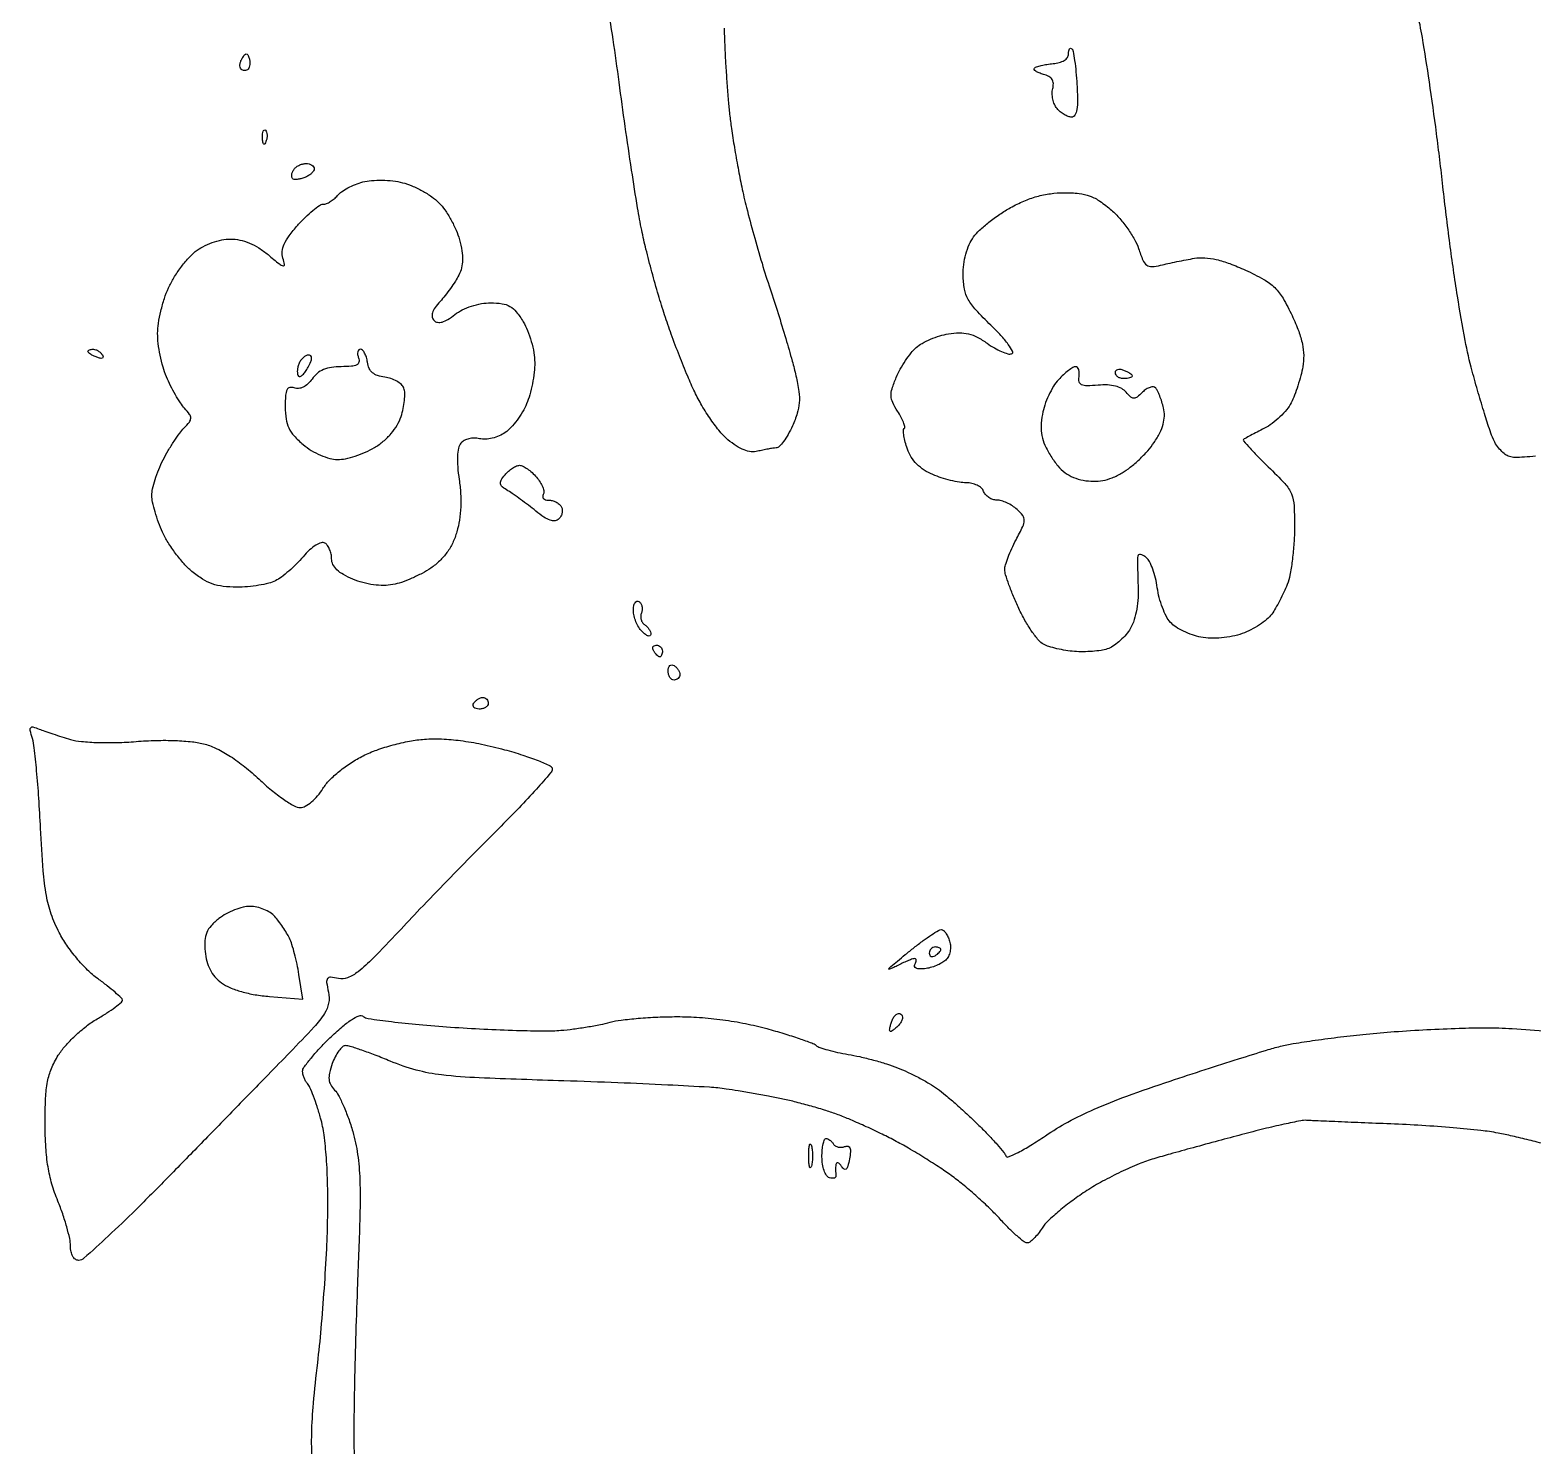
# Model space of a CAD drawing. Extents: x 0 to 102, y 0 to 135.
# Drawn here: x 36.21 to 58.12, y 76.9 to 97.54 of the extents above; entities that cross this region are included whole.
import ezdxf

# ---------------------------------------------------------------- set-up
doc = ezdxf.new("R2010")
doc.units = 0
doc.header["$MEASUREMENT"] = 0

msp = doc.modelspace()

# ---------------------------------------------------------------- linework, layer by layer
for points in [[(46.331017, 97.57356, 0.006405), (46.341782, 97.2477, 0.004132), (46.353975, 97.022535, 0.00276), (46.371487, 96.764951, 0.002778), (46.391233, 96.515394, 0.005454), (46.410212, 96.3171, 0.010355), (46.436572, 96.110716, 0.004254), (46.480485, 95.831972, 0.004207), (46.532696, 95.533498, 0.005383), (46.586041, 95.2596, 0.011849), (46.656048, 94.956262, 0.005303), (46.761766, 94.56064, 0.005246), (46.882428, 94.144499, 0.007096), (47.000742, 93.771162, -0.004152), (47.116256, 93.413979, -0.003884), (47.22848, 93.046921, -0.003869), (47.323048, 92.719543, -0.013253), (47.377186, 92.504809, -0.019334), (47.419566, 92.274267, -0.053499), (47.425535, 92.109623, -0.059567), (47.396377, 91.957722, -0.028755), (47.325356, 91.772497, -0.022392), (47.263326, 91.649899, -0.030767), (47.196188, 91.54623, -0.031403), (47.13286, 91.470893, -0.201819), (47.088201, 91.451445, 0.031405), (47.040688, 91.447864, 0.010064), (46.970757, 91.436712, 0.009997), (46.893218, 91.421134, 0.011015), (46.818848, 91.402912, -0.095597), (46.725992, 91.396243, -0.063267), (46.621974, 91.422282, -0.051463), (46.507994, 91.480824, -0.030556), (46.385242, 91.571915, -0.046804), (46.270655, 91.688269, -0.019103), (46.136881, 91.865705, -0.018703), (46.006717, 92.068597, -0.022704), (45.900866, 92.268197, -0.011765), (45.798746, 92.497687, -0.005687), (45.678357, 92.795832, -0.005636), (45.559886, 93.109506, -0.008063), (45.462467, 93.390499, -0.008197), (45.372683, 93.679508, -0.005235), (45.277374, 94.018153, -0.005259), (45.190899, 94.35214, -0.009763), (45.12891, 94.6251, -0.010666), (45.068733, 94.95125, -0.002464), (44.98183, 95.503089, -0.002543), (44.888091, 96.13977, -0.002484), (44.800067, 96.7824, 0.004402), (44.712145, 97.406466, 0.005414), (44.618675, 97.987157, 0.004528)], [(58.15851, 91.332463, -0.016605), (57.996373, 91.317721, -0.016252), (57.85745, 91.314252, -0.075089), (57.778264, 91.326822, -0.087891), (57.717895, 91.358456, -0.040254), (57.651919, 91.418511, -0.038231), (57.590863, 91.494721, -0.0429), (57.544731, 91.576564, -0.027513), (57.496282, 91.700552, -0.004181), (57.415378, 91.953868, -0.004672), (57.325085, 92.254867, -0.004029), (57.235742, 92.572696, -0.020128), (57.13343, 93.018229, -0.007069), (57.021497, 93.665121, -0.006529), (56.91042, 94.430385, -0.005114), (56.809262, 95.263308, 0.004448), (56.716321, 96.037171, 0.00477), (56.611597, 96.79142, 0.004529), (56.509614, 97.437491, 0.022393), (56.43271, 97.7976, 0.001506)], [(40.324207, 76.697449, -0.019868), (40.318255, 77.082992, -0.016329), (40.343444, 77.524818, -0.006997), (40.404586, 78.112885, 0.007495), (40.45614, 78.613574, 0.004747), (40.501934, 79.198579, 0.004766), (40.535987, 79.774147, 0.008772), (40.551006, 80.2431, 0.008583), (40.549764, 80.704432, 0.013002), (40.531367, 81.105329, 0.014958), (40.497451, 81.437421, 0.035225), (40.447478, 81.6813, 0.00999), (40.396929, 81.849152, 0.012261), (40.342796, 82.003652, 0.010758), (40.291662, 82.130551, 0.081893), (40.257128, 82.18467, -0.052033), (40.229508, 82.222757, -0.035749), (40.206188, 82.270789, -0.03607), (40.190238, 82.320853, -0.059145), (40.185, 82.364981, -0.159509), (40.203873, 82.422636, -0.013162), (40.301893, 82.549186, -0.016567), (40.430507, 82.696276, -0.011994), (40.582933, 82.851718, -0.015589), (40.75508, 83.008914, -0.034061), (40.898219, 83.115657, -0.043565), (41.009171, 83.17421, -0.279247), (41.069383, 83.16535, 0.139098), (41.141799, 83.133505, 0.003982), (41.479816, 83.089343, 0.007785), (41.882032, 83.046393, 0.005245), (42.3423, 83.009344, 0.004941), (42.826768, 82.980266, 0.005216), (43.303039, 82.961379, 0.004997), (43.713772, 82.953488, 0.023467), (43.9497, 82.962388, 0.011051), (44.133309, 82.98206, 0.008174), (44.335423, 83.011612, 0.008269), (44.525506, 83.045821, 0.018336), (44.6688, 83.079565, -0.035928), (44.827052, 83.111005, -0.010148), (45.07723, 83.137116, -0.010172), (45.361917, 83.155176, -0.010579), (45.6434, 83.161328, -0.017688), (45.970092, 83.149995, -0.015585), (46.309347, 83.115539, -0.015695), (46.643001, 83.060403, -0.018796), (46.952826, 82.986962, -0.006184), (47.200786, 82.914935, -0.008268), (47.423818, 82.843097, -0.006062), (47.607981, 82.777898, -0.081149), (47.670225, 82.742727, 0.086543), (47.725709, 82.712156, 0.014196), (47.843129, 82.675503, 0.015253), (47.985306, 82.640157, 0.012933), (48.1374, 82.611331, -0.01586), (48.30774, 82.578013, -0.00981), (48.505674, 82.528632, -0.009837), (48.699464, 82.472112, -0.017416), (48.8565, 82.416865, -0.016671), (49.003877, 82.353431, -0.011359), (49.167189, 82.272007, -0.011457), (49.321315, 82.186172, -0.022519), (49.438963, 82.109749, -0.018387), (49.557489, 82.018163, -0.006812), (49.717686, 81.880949, -0.00674), (49.888575, 81.726354, -0.008075), (50.045078, 81.576107, -0.007313), (50.185817, 81.432413, -0.009752), (50.309115, 81.297619, -0.007332), (50.407807, 81.182032, -0.09264), (50.435514, 81.132183, 0.4363), (50.471646, 81.115811, 0.017619), (50.617095, 81.182975, 0.021179), (50.800862, 81.285811, 0.012144), (51.0138, 81.424357, -0.026791), (51.343201, 81.625203, -0.020136), (51.724774, 81.811272, -0.015912), (52.202023, 82.002789, -0.007385), (52.8327, 82.222362, -0.001679), (53.343368, 82.389838, -0.001974), (53.828336, 82.544972, -0.001732), (54.23901, 82.672993, -0.012257), (54.4401, 82.729559, -0.022049), (54.627561, 82.768655, -0.005068), (54.947108, 82.8174, -0.005228), (55.31676, 82.866023, -0.005081), (55.690883, 82.907406, -0.007198), (56.099963, 82.942513, -0.004587), (56.576692, 82.972127, -0.004608), (57.044857, 82.992574, -0.008542), (57.425183, 82.999173, -0.014768), (57.820567, 82.987598, -0.006552), (58.341154, 82.950101, -0.006479)], [(58.305396, 81.29942, 0.005151), (58.065474, 81.361948, 0.005136), (57.821462, 81.420209, 0.008306), (57.6126, 81.464179, 0.020924), (57.36259, 81.501718, 0.005551), (56.960916, 81.540436, 0.005621), (56.502688, 81.574291, 0.005759), (56.0475, 81.59752, -0.000303), (55.616932, 81.614785, -0.000429), (55.233489, 81.630722, -0.000244), (54.909709, 81.644616, -0.006093), (54.8208, 81.649561, 0.067005), (54.736717, 81.643997, 0.004164), (54.491958, 81.592288, 0.006104), (54.200721, 81.524482, 0.004486), (53.879539, 81.442498, 0.001198), (53.533388, 81.349936, 0.001005), (53.166677, 81.250143, 0.001013), (52.831923, 81.157594, 0.002788), (52.596347, 81.090532, 0.026873), (52.380363, 81.014946, 0.01344), (52.115693, 80.897622, 0.013303), (51.847559, 80.761171, 0.019116), (51.618437, 80.625206, 0.015469), (51.413124, 80.483315, 0.015508), (51.217156, 80.329116, 0.015519), (51.054855, 80.184242, 0.057813), (50.96725, 80.079287, -0.023179), (50.907161, 79.996245, -0.029732), (50.84412, 79.92611, -0.030383), (50.786357, 79.875611, -0.165914), (50.747641, 79.8624, -0.169696), (50.7028, 79.87807, -0.012241), (50.600487, 79.963698, -0.01606), (50.481686, 80.075143, -0.011407), (50.355521, 80.207245, 0.015723), (50.207548, 80.35953, 0.009211), (50.021489, 80.532823, 0.009206), (49.828789, 80.699482, 0.015445), (49.6602, 80.831344, 0.012596), (49.480988, 80.955981, 0.006816), (49.254649, 81.100694, 0.006785), (49.020049, 81.241849, 0.010632), (48.8142, 81.356137, 0.008765), (48.608255, 81.460241, 0.006212), (48.373751, 81.570092, 0.006272), (48.147093, 81.669445, 0.013194), (47.9682, 81.739694, 0.012061), (47.791934, 81.798826, 0.006759), (47.575074, 81.862605, 0.006741), (47.354099, 81.921161, 0.010908), (47.1645, 81.964305, 0.004067), (46.974866, 82.001522, 0.0026), (46.753926, 82.041831, 0.002612), (46.536976, 82.079079, 0.00487), (46.3608, 82.10662, 0.021846), (46.116767, 82.131511, 0.002001), (45.507926, 82.164394, 0.002584), (44.781182, 82.196963, 0.002021), (43.992, 82.22505, -0.002113), (42.759078, 82.269155, -0.018349), (42.211873, 82.311196, -0.038525), (41.841838, 82.382509, -0.031518), (41.460564, 82.51328, 0.006264), (41.244875, 82.599654, 0.00829), (41.046272, 82.672553, 0.006217), (40.878983, 82.728508, 0.077742), (40.81319, 82.7388, 0.184903), (40.766949, 82.721095, 0.049606), (40.712931, 82.661971, 0.043282), (40.66052, 82.577378, 0.033196), (40.617977, 82.477256, 0.025205), (40.577487, 82.339069, 0.080265), (40.570355, 82.243438, 0.107345), (40.59414, 82.166443, 0.068083), (40.651146, 82.091368, -0.077117), (40.707939, 82.013715, -0.016422), (40.78015, 81.86218, -0.016807), (40.852893, 81.679126, -0.015287), (40.9157, 81.485762, -0.035517), (40.987248, 81.154128, -0.027545), (41.019131, 80.786063, -0.015202), (41.019627, 80.251558, -0.002828), (40.985139, 79.2702, 0.00266), (40.9596, 78.550373, 0.002566), (40.941369, 77.821689, 0.002536), (40.931862, 77.179753, 0.009376), (40.935516, 76.7745, 0.011741)]]:
    msp.add_lwpolyline(points, format="xyb")
for points in [[(39.405601, 97.132496, -0.052621), (39.415432, 97.087824, -0.052345), (39.415746, 97.042004, -0.057227), (39.407104, 97.001864, -0.115259), (39.390112, 96.974513, -0.098356), (39.366731, 96.95888, -0.097782), (39.3391, 96.953328, -0.098103), (39.311508, 96.958699, -0.099724), (39.288229, 96.974171, -0.149701), (39.273702, 97.001524, -0.07231), (39.271835, 97.041522, -0.061761), (39.282142, 97.087378, -0.052326), (39.303718, 97.132155, -0.024362), (39.340091, 97.185061, -0.233206), (39.363901, 97.196904, -0.286646), (39.384363, 97.184219, -0.033951)], [(51.398862, 97.271538, -0.153644), (51.418493, 97.233877, -0.008208), (51.440138, 97.09904, -0.012238), (51.459606, 96.935223, -0.008563), (51.47385, 96.749838, -0.012015), (51.48181, 96.525877, -0.043898), (51.470995, 96.384308, -0.085121), (51.442751, 96.302862, -0.273303), (51.395246, 96.2748, -0.092097), (51.34674, 96.283811, -0.042707), (51.288901, 96.311945, -0.040372), (51.231431, 96.352867, -0.044678), (51.183374, 96.401249, -0.071253), (51.146335, 96.4616, -0.048816), (51.121729, 96.538246, -0.048639), (51.112376, 96.618598, -0.068722), (51.120887, 96.690053, 0.071237), (51.129602, 96.766475, 0.136736), (51.111484, 96.824946, 0.12792), (51.064577, 96.868128, 0.058526), (50.986516, 96.898648, -0.028945), (50.921866, 96.919618, -0.059448), (50.874973, 96.944647, -0.10989), (50.852342, 96.96929, -0.339553), (50.855105, 96.990305, -0.119365), (50.885845, 97.009059, -0.01953), (50.953521, 97.027871, -0.020546), (51.036565, 97.043928, -0.016834), (51.126361, 97.054413, 0.046771), (51.216564, 97.070459, 0.072467), (51.288848, 97.102238, 0.09402), (51.335683, 97.145553, 0.160593), (51.3522, 97.195652, -0.036437), (51.355406, 97.239593, -0.101755), (51.365907, 97.268494, -0.238619), (51.381324, 97.277968, -0.220454)], [(39.643912, 96.082687, -0.126455), (39.660261, 96.055029, -0.060344), (39.666958, 96.013972, -0.05415), (39.663792, 95.966803, -0.051402), (39.650591, 95.920537, -0.054073), (39.631848, 95.885287, -0.470617), (39.61643, 95.883828, -0.168741), (39.604474, 95.908511, -0.018894), (39.599479, 95.97165, -0.028489), (39.600409, 96.030547, -0.077125), (39.609776, 96.071154, -0.208169), (39.625397, 96.086597, -0.296942)], [(40.232293, 95.598, -0.060079), (40.278912, 95.592378, -0.078855), (40.31839, 95.575808, -0.097032), (40.344825, 95.551266, -0.15858), (40.3542, 95.522451, -0.14828), (40.344256, 95.489656, -0.058646), (40.313366, 95.453426, -0.051229), (40.268375, 95.419557, -0.044155), (40.215191, 95.39356, -0.031258), (40.159138, 95.37598, -0.039766), (40.105659, 95.367244, -0.044304), (40.061663, 95.367513, -0.17442), (40.03752, 95.37888, -0.16174), (40.026791, 95.400282, -0.069086), (40.026595, 95.43269, -0.058192), (40.036148, 95.47039, -0.047325), (40.054621, 95.507771, -0.083634), (40.084938, 95.542306, -0.053441), (40.129815, 95.571495, -0.052022), (40.181526, 95.591311, -0.065593)], [(41.64268, 95.319266, -0.039085), (41.779062, 95.273371, -0.025633), (41.928116, 95.200634, -0.025791), (42.066842, 95.114271, -0.04428), (42.171219, 95.026908, -0.044297), (42.2592, 94.921786, -0.024918), (42.347464, 94.780532, -0.024698), (42.422957, 94.627886, -0.036733), (42.472154, 94.487228, -0.023915), (42.507825, 94.324047, -0.046887), (42.517606, 94.191552, -0.056514), (42.502304, 94.077112, -0.057629), (42.461794, 93.969803, -0.023796), (42.41169, 93.883036, -0.012155), (42.341105, 93.778875, -0.012049), (42.263, 93.674837, -0.017698), (42.189029, 93.58763, 0.030332), (42.116204, 93.497244, 0.077314), (42.078695, 93.422149, 0.120702), (42.074453, 93.360484, 0.154675), (42.100507, 93.310253, 0.15847), (42.152408, 93.283819, 0.108297), (42.21898, 93.287752, 0.069998), (42.302307, 93.324417, 0.028063), (42.4046, 93.395974, -0.051559), (42.513066, 93.464505, -0.035908), (42.647194, 93.519432, -0.035339), (42.790811, 93.55553, -0.043927), (42.927937, 93.5676, -0.036791), (43.09418, 93.555351, -0.095196), (43.207167, 93.515774, -0.091783), (43.299852, 93.436142, -0.032616), (43.400727, 93.29265, -0.041977), (43.464994, 93.16411, -0.026147), (43.519216, 93.004476, -0.026161), (43.55643, 92.840257, -0.042413), (43.568684, 92.697733, -0.029845), (43.56028, 92.554691, -0.018639), (43.534255, 92.388823, -0.01869), (43.496246, 92.226693, -0.032042), (43.451037, 92.095439, -0.035061), (43.39169, 91.977404, -0.026184), (43.310829, 91.856195, -0.026713), (43.2221, 91.74958, -0.05312), (43.139384, 91.677448, -0.052162), (43.051906, 91.628885, -0.041603), (42.949401, 91.594985, -0.043004), (42.848037, 91.579636, -0.077714), (42.76462, 91.58723, 0.063437), (42.688645, 91.59633, 0.057584), (42.610179, 91.586665, 0.06119), (42.541103, 91.56068, 0.101873), (42.49314, 91.521489, 0.119684), (42.458362, 91.448456, 0.03957), (42.443201, 91.329811, 0.032281), (42.445744, 91.176092, 0.018045), (42.467621, 90.990228, -0.024805), (42.488283, 90.791606, -0.024568), (42.48927, 90.591276, -0.025513), (42.471032, 90.400305, -0.033911), (42.433993, 90.2299, -0.039792), (42.373257, 90.069205, -0.045244), (42.289886, 89.927346, -0.045898), (42.183536, 89.804487, -0.043171), (42.054486, 89.700282, -0.02699), (41.926972, 89.624015, -0.018842), (41.775849, 89.551502, -0.019065), (41.625244, 89.492815, -0.037018), (41.500522, 89.45971, -0.047111), (41.367862, 89.447566, -0.032656), (41.217502, 89.457828, -0.031513), (41.063024, 89.48857, -0.034097), (40.917776, 89.537934, -0.030157), (40.780086, 89.60548, -0.062477), (40.684271, 89.676991, -0.084177), (40.627681, 89.753494, -0.117772), (40.608, 89.83589, 0.052247), (40.600778, 89.904818, 0.048484), (40.579389, 89.972593, 0.051901), (40.547926, 90.029334, 0.102159), (40.510601, 90.06461, 0.220351), (40.457089, 90.071052, 0.06106), (40.378435, 90.034413, 0.047673), (40.287143, 89.964554, 0.029243), (40.193351, 89.866636, -0.020471), (40.095628, 89.760965, -0.017141), (39.9838, 89.656946, -0.017483), (39.874895, 89.56888, -0.044577), (39.788712, 89.515333, -0.056106), (39.691868, 89.479461, -0.019792), (39.546647, 89.449558, -0.019359), (39.383106, 89.429045, -0.02152), (39.224153, 89.4222, -0.030295), (39.026015, 89.434216, -0.054249), (38.867393, 89.471278, -0.055963), (38.723771, 89.540608, -0.034505), (38.572053, 89.65135, -0.03609), (38.456465, 89.763804, -0.02106), (38.334099, 89.91362, -0.020984), (38.223651, 90.074784, -0.03313), (38.14442, 90.2224, -0.018375), (38.084834, 90.367513, -0.016869), (38.034191, 90.520772, -0.01715), (37.998344, 90.660511, -0.051853), (37.987258, 90.75802, -0.058914), (37.99774, 90.854611, -0.020187), (38.034831, 90.990658, -0.019744), (38.088252, 91.138838, -0.021566), (38.151817, 91.277944, -0.014501), (38.22576, 91.413058, -0.012858), (38.310308, 91.549285, -0.013022), (38.392778, 91.667984, -0.038054), (38.45767, 91.743585, 0.027904), (38.53385, 91.828777, 0.164681), (38.553948, 91.884287, 0.163258), (38.53628, 91.940857, 0.027304), (38.46368, 92.030457, -0.038933), (38.403454, 92.108421, -0.014642), (38.331223, 92.226068, -0.014401), (38.259731, 92.359282, -0.016993), (38.200126, 92.489329, -0.029988), (38.150388, 92.63183, -0.018863), (38.10877, 92.803271, -0.018925), (38.080494, 92.975665, -0.032645), (38.071858, 93.120733, -0.037333), (38.083737, 93.268088, -0.019754), (38.119205, 93.448068, -0.019549), (38.170258, 93.630288, -0.028522), (38.23043, 93.785749, -0.030324), (38.307501, 93.931311, -0.022062), (38.40971, 94.083403, -0.022419), (38.519928, 94.219519, -0.04473), (38.620681, 94.314499, -0.04678), (38.731805, 94.386202, -0.033734), (38.867072, 94.44533, -0.034031), (39.007106, 94.485084, -0.052192), (39.132418, 94.4982, -0.054452), (39.268578, 94.483327, -0.04407), (39.408838, 94.439066, -0.041216), (39.54827, 94.367157, -0.035258), (39.681944, 94.269894, 0.00461), (39.846633, 94.133891, 0.110431), (39.899951, 94.107402, 0.53947), (39.919672, 94.125713, 0.035105), (39.897643, 94.216852, -0.104675), (39.887832, 94.315897, -0.078013), (39.916732, 94.422153, -0.054585), (39.98904, 94.545468, -0.021318), (40.113675, 94.698957, -0.017076), (40.225087, 94.816459, -0.022247), (40.335195, 94.915665, -0.020657), (40.431839, 94.988764, -0.152735), (40.486307, 95.0058, 0.096428), (40.532542, 95.0148, 0.041909), (40.58864, 95.043176, 0.039421), (40.645014, 95.084354, 0.042127), (40.692881, 95.133038, -0.06953), (40.7518, 95.186755, -0.028067), (40.845101, 95.243226, -0.027109), (40.953853, 95.293624, -0.030937), (41.062789, 95.329471, -0.044166), (41.187364, 95.350569, -0.024278), (41.342042, 95.355358, -0.023925), (41.50176, 95.344892, -0.033313)], [(51.285806, 95.172942, -0.027501), (51.503846, 95.162068, -0.062357), (51.664357, 95.124592, -0.063064), (51.809574, 95.049012, -0.02868), (51.978591, 94.916971, -0.03442), (52.098369, 94.796243, -0.024799), (52.215223, 94.646623, -0.025197), (52.312539, 94.492458, -0.048518), (52.371468, 94.358974, 0.020367), (52.435252, 94.189261, 0.131665), (52.490979, 94.117763, 0.179923), (52.566035, 94.095293, 0.045596), (52.693883, 94.115438, -0.007391), (52.798735, 94.14028, -0.003789), (52.930877, 94.168484, -0.003764), (53.067423, 94.195477, -0.005659), (53.186935, 94.216771, -0.059174), (53.335959, 94.22375, -0.038938), (53.505914, 94.198194, -0.032151), (53.701579, 94.139514, -0.018424), (53.929372, 94.045214, -0.020639), (54.196607, 93.909264, -0.06533), (54.357019, 93.789243, -0.067559), (54.47815, 93.634149, -0.023153), (54.610573, 93.380929, -0.018675), (54.706627, 93.152595, -0.038652), (54.760734, 92.966944, -0.047205), (54.779339, 92.801494, -0.048477), (54.766279, 92.637, -0.020319), (54.737602, 92.506773, -0.013502), (54.694689, 92.359959, -0.013602), (54.645217, 92.219472, -0.025693), (54.596561, 92.109682, -0.055397), (54.532036, 92.011027, -0.030532), (54.433566, 91.905526, -0.030056), (54.319316, 91.809545, -0.042069), (54.206018, 91.739373, 0.002853), (54.099121, 91.684243, 0.003995), (54.004304, 91.633688, 0.002416), (53.925103, 91.590145, 0.052518), (53.903423, 91.574913, 0.413512), (53.902032, 91.554858, 0.005008), (53.997046, 91.447613, 0.01124), (54.11604, 91.321785, 0.006697), (54.262973, 91.177174, -0.01439), (54.505056, 90.931472, -0.088675), (54.600813, 90.782836, -0.087989), (54.639501, 90.609748, -0.014056), (54.645164, 90.261552, -0.015577), (54.635404, 90.034727, -0.014316), (54.611445, 89.802439, -0.014486), (54.578143, 89.596586, -0.04494), (54.539414, 89.46148, -0.016684), (54.492135, 89.350386, -0.011784), (54.431997, 89.228789, -0.01191), (54.368929, 89.115155, -0.024448), (54.3132, 89.029979, -0.062289), (54.243173, 88.955214, -0.027626), (54.134439, 88.874517, -0.026819), (54.008335, 88.800699, -0.032606), (53.882852, 88.746044, -0.036305), (53.740447, 88.706171, -0.028031), (53.580846, 88.682965, -0.02829), (53.421775, 88.67791, -0.040185), (53.281116, 88.69275, -0.037388), (53.156229, 88.725998, -0.029905), (53.027656, 88.779559, -0.030798), (52.914202, 88.84393, -0.064482), (52.837145, 88.909688, -0.065826), (52.77794, 88.995471, -0.027378), (52.720713, 89.124345, -0.026507), (52.673718, 89.270979, -0.030964), (52.645359, 89.41438, 0.026667), (52.619178, 89.553015, 0.028238), (52.578746, 89.68539, 0.029376), (52.531099, 89.794528, 0.102281), (52.483329, 89.854305, 0.039643), (52.438293, 89.886015, 0.088909), (52.399246, 89.900574, 0.172836), (52.372771, 89.896226, 0.245841), (52.359882, 89.876709, 0.026257), (52.357552, 89.829184, 0.002292), (52.358529, 89.70833, 0.003005), (52.361223, 89.564103, 0.002331), (52.365831, 89.407152, -0.027517), (52.362066, 89.227974, -0.032297), (52.338263, 89.059787, -0.035393), (52.296585, 88.912593, -0.058406), (52.23888, 88.797101, -0.040207), (52.171704, 88.710619, -0.031346), (52.086019, 88.627973, -0.032207), (51.995821, 88.560778, -0.06413), (51.915682, 88.522283, -0.042739), (51.824916, 88.500619, -0.017781), (51.699638, 88.486363, -0.017439), (51.563616, 88.480527, -0.021569), (51.436886, 88.48498, -0.020648), (51.312176, 88.499961, -0.017611), (51.182252, 88.525765, -0.017973), (51.065669, 88.557682, -0.047094), (50.985727, 88.591224, -0.097152), (50.91292, 88.650716, -0.022108), (50.816329, 88.778358, -0.022076), (50.716281, 88.938135, -0.019889), (50.626917, 89.111678, -0.010111), (50.548878, 89.288547, -0.012094), (50.482837, 89.458252, -0.010878), (50.434015, 89.603059, -0.074381), (50.422426, 89.677253, -0.074817), (50.43231, 89.745942, -0.016903), (50.470188, 89.857962, -0.017149), (50.523239, 89.985513, -0.015889), (50.586178, 90.112473, 0.011011), (50.684301, 90.305648, 0.10419), (50.706281, 90.395338, 0.174347), (50.683508, 90.465818, 0.0444), (50.600667, 90.555371, 0.041619), (50.532617, 90.607358, 0.034154), (50.452353, 90.6513, 0.035391), (50.37249, 90.681531, 0.072908), (50.306533, 90.6912, -0.080285), (50.247828, 90.700687, -0.065545), (50.190498, 90.728477, -0.06658), (50.143172, 90.769587, -0.089287), (50.113794, 90.8181, 0.121027), (50.080044, 90.866668, 0.06486), (50.019134, 90.907723, 0.058672), (49.942014, 90.935555, 0.057345), (49.859932, 90.945, -0.041503), (49.761471, 90.953187, -0.017844), (49.632215, 90.979604, -0.017511), (49.495806, 91.017694, -0.022118), (49.372831, 91.0628, -0.045296), (49.245871, 91.129918, -0.053006), (49.14019, 91.21586, -0.055165), (49.058304, 91.318813, -0.056627), (49.001756, 91.436308, -0.018503), (48.970681, 91.537328, -0.026246), (48.951183, 91.629284, -0.024706), (48.943181, 91.703742, -0.213942), (48.954768, 91.734168, 0.258391), (48.963033, 91.762947, 0.034166), (48.943958, 91.825869, 0.032617), (48.908641, 91.903313, 0.021745), (48.858778, 91.98715, -0.034252), (48.787641, 92.113861, -0.101792), (48.764062, 92.210129, -0.087996), (48.778769, 92.315853, -0.021617), (48.840342, 92.480941, -0.026919), (48.898637, 92.600386, -0.020172), (48.974934, 92.725333, -0.020528), (49.056568, 92.837391, -0.04323), (49.130431, 92.915566, -0.054583), (49.217133, 92.977239, -0.026711), (49.339042, 93.037006, -0.026129), (49.473789, 93.086217, -0.034274), (49.601336, 93.116, -0.037745), (49.760002, 93.129586, -0.062453), (49.893366, 93.114212, -0.060886), (50.021127, 93.065955, -0.034016), (50.162962, 92.978845, 0.023928), (50.270074, 92.910049, 0.029694), (50.375996, 92.85708, 0.030539), (50.467586, 92.824343, 0.152152), (50.521526, 92.825409, 0.464579), (50.535628, 92.860796, 0.034612), (50.472886, 92.960917, 0.028967), (50.365586, 93.091745, 0.015475), (50.219083, 93.241094, -0.014907), (50.000433, 93.463485, -0.059975), (49.888791, 93.617478, -0.081091), (49.834238, 93.768965, -0.042535), (49.814425, 93.968805, -0.035202), (49.823256, 94.124728, -0.035147), (49.853872, 94.277955, -0.037043), (49.903076, 94.416379, -0.054882), (49.967585, 94.527691, -0.04733), (50.05448, 94.624891, -0.018597), (50.190943, 94.742075, -0.01821), (50.348867, 94.858661, -0.021653), (50.5062, 94.956475, -0.028259), (50.69822, 95.050755, -0.032279), (50.891426, 95.118096, -0.033153), (51.08693, 95.158655, -0.033291)], [(37.134407, 92.8908, -0.088797), (37.168676, 92.884666, -0.053277), (37.205813, 92.866233, -0.051183), (37.240026, 92.839159, -0.061454), (37.265701, 92.807169, -0.1144), (37.275343, 92.778626, -0.32948), (37.265245, 92.761727, -0.155351), (37.235143, 92.75909, -0.036408), (37.186094, 92.77392, -0.020646), (37.135801, 92.795641, -0.029555), (37.093368, 92.81927, -0.029412), (37.06231, 92.841723, -0.2252), (37.0548, 92.857551, -0.219607), (37.060672, 92.870275, -0.077771), (37.078185, 92.881033, -0.059132), (37.103925, 92.888366, -0.039867)], [(41.027771, 92.8908, 0.200498), (41.002901, 92.880409, 0.142684), (40.988358, 92.853523, 0.093504), (40.987294, 92.812509, 0.051511), (41.000406, 92.7639, -0.139409), (41.005817, 92.703523, -0.233113), (40.97578, 92.663657, -0.099234), (40.898565, 92.642351, -0.017854), (40.748748, 92.637, 0.036493), (40.604772, 92.626478, 0.063576), (40.48965, 92.594259, 0.072965), (40.397363, 92.538241, 0.067244), (40.322092, 92.456678, -0.05028), (40.261206, 92.386054, -0.073731), (40.194165, 92.339035, -0.08865), (40.126516, 92.319024, -0.119863), (40.063495, 92.327123, 0.134764), (39.998917, 92.333504, 0.243776), (39.957604, 92.302251, 0.096576), (39.936283, 92.21957, 0.014955), (39.9312, 92.049665, 0.035735), (39.943782, 91.873852, 0.075415), (39.983236, 91.743272, 0.073859), (40.060263, 91.628581, 0.033117), (40.191491, 91.50242, 0.038447), (40.310639, 91.416882, 0.033751), (40.44666, 91.346358, 0.03527), (40.581068, 91.298764, 0.067558), (40.694255, 91.2834, 0.053762), (40.808211, 91.295688, 0.024726), (40.952515, 91.334739, 0.024148), (41.101757, 91.391257, 0.030697), (41.232942, 91.45817, 0.041262), (41.36183, 91.549316, 0.041042), (41.474252, 91.66054, 0.042666), (41.562856, 91.783752, 0.054902), (41.620777, 91.910558, 0.028009), (41.65203, 92.026744, 0.027614), (41.670281, 92.146248, 0.02873), (41.674411, 92.252397, 0.087184), (41.66064, 92.32306, 0.114292), (41.624456, 92.376636, 0.055855), (41.557847, 92.425982, 0.05118), (41.473481, 92.464036, 0.051627), (41.38339, 92.484022, -0.050349), (41.278688, 92.506969, -0.098369), (41.204525, 92.548693, -0.108941), (41.156658, 92.612292, -0.071895), (41.130866, 92.70045, 0.037067), (41.114938, 92.773326, 0.051821), (41.08943, 92.834885, 0.063981), (41.058883, 92.877299, 0.20762)], [(40.269921, 92.8062, 0.123616), (40.2317, 92.796604, 0.064425), (40.191479, 92.767851, 0.057995), (40.155464, 92.725577, 0.055897), (40.129593, 92.675651, 0.039402), (40.113812, 92.622308, 0.046305), (40.107695, 92.569969, 0.052443), (40.111266, 92.525976, 0.151036), (40.125394, 92.499206, 0.313805), (40.14998, 92.494802, 0.079772), (40.185548, 92.518622, 0.05298), (40.226214, 92.565399, 0.029601), (40.265722, 92.629754, 0.022949), (40.304445, 92.710844, 0.094233), (40.315839, 92.763857, 0.221298), (40.302775, 92.793769, 0.182858)], [(51.455256, 92.637, 0.140115), (51.416289, 92.625862, 0.023168), (51.351281, 92.581085, 0.023889), (51.277794, 92.519531, 0.019108), (51.204598, 92.44665, 0.051342), (51.132518, 92.351191, 0.02703), (51.062492, 92.21994, 0.026586), (51.004669, 92.076381, 0.036822), (50.969521, 91.942172, 0.035181), (50.950428, 91.772695, 0.061099), (50.961755, 91.631746, 0.058445), (51.007408, 91.493518, 0.029464), (51.094695, 91.331694, 0.035659), (51.196005, 91.191235, 0.059037), (51.302151, 91.091011, 0.063661), (51.42264, 91.023357, 0.049799), (51.566716, 90.981153, 0.040522), (51.715991, 90.965504, 0.052843), (51.852791, 90.976766, 0.05099), (51.987917, 91.017034, 0.034284), (52.132353, 91.088605, 0.03651), (52.252106, 91.17081, 0.021272), (52.383496, 91.285378, 0.021192), (52.505977, 91.412001, 0.033363), (52.598649, 91.531483, 0.030171), (52.681351, 91.671772, 0.051464), (52.730438, 91.798514, 0.060057), (52.748033, 91.917592, 0.064462), (52.736064, 92.034509, 0.017665), (52.711545, 92.12447, 0.018313), (52.680992, 92.211385, 0.018354), (52.649133, 92.284413, 0.071702), (52.621759, 92.325189, 0.194822), (52.588078, 92.341524, 0.093913), (52.539651, 92.335659, 0.070933), (52.48391, 92.308773, 0.048626), (52.429583, 92.264097, -0.025609), (52.351636, 92.19375, -0.171911), (52.303279, 92.176509, -0.189889), (52.257568, 92.194413, -0.032374), (52.192123, 92.263623, 0.096989), (52.126574, 92.31714, 0.061187), (52.03415, 92.352893, 0.050776), (51.91814, 92.369882, 0.032508), (51.781871, 92.367014, -0.016605), (51.620749, 92.358494, -0.108697), (51.541819, 92.374241, -0.232122), (51.506842, 92.41567, -0.103203), (51.503959, 92.48895, 0.046832), (51.508091, 92.545638, 0.074381), (51.499906, 92.59351, 0.104919), (51.481335, 92.625434, 0.211794)], [(52.1559, 92.582994, 0.055937), (52.107309, 92.595642, 0.100118), (52.066277, 92.593314, 0.147206), (52.039362, 92.576866, 0.184534), (52.029, 92.549745, 0.152681), (52.038771, 92.518493, 0.098158), (52.066277, 92.491871, 0.08088), (52.107379, 92.473911, 0.062722), (52.1559, 92.4678, 0.024748), (52.20453, 92.470209, 0.039339), (52.245523, 92.477567, 0.046727), (52.274671, 92.488195, 0.289661), (52.2828, 92.501049, 0.222225), (52.27543, 92.516811, 0.030693), (52.245523, 92.538835, 0.030395), (52.204508, 92.561918, 0.02136)], [(43.349057, 91.1988, -0.119319), (43.396604, 91.18729, -0.034586), (43.461636, 91.147938, -0.032641), (43.531111, 91.091919, -0.029724), (43.595051, 91.025652, -0.037138), (43.648127, 90.953444, -0.047466), (43.685113, 90.879674, -0.055346), (43.702296, 90.814906, -0.177405), (43.69346, 90.771852, 0.140948), (43.684871, 90.741237, 0.1913), (43.695533, 90.714891, 0.137618), (43.72557, 90.697103, 0.065385), (43.770514, 90.6912, -0.064361), (43.823271, 90.684381, -0.051795), (43.876835, 90.664183, -0.053417), (43.923166, 90.634433, -0.085122), (43.954256, 90.599229, -0.10506), (43.969258, 90.557381, -0.077889), (43.968243, 90.508117, -0.074024), (43.951807, 90.45915, -0.078607), (43.922053, 90.418213, -0.167488), (43.866447, 90.391112, -0.111915), (43.795355, 90.398338, -0.067045), (43.703903, 90.44343, -0.023204), (43.585438, 90.531334, 0.007573), (43.479012, 90.615587, 0.006392), (43.363944, 90.701565, 0.006456), (43.256956, 90.777301, 0.017797), (43.179068, 90.826952, -0.033044), (43.096372, 90.883281, -0.182705), (43.068928, 90.928518, -0.186598), (43.078566, 90.980009, -0.034694), (43.135793, 91.059602, -0.037565), (43.187216, 91.112865, -0.03742), (43.246093, 91.15791, -0.040009), (43.303454, 91.18912, -0.104964)], [(45.088105, 89.212984, -0.119091), (45.115653, 89.185146, -0.081683), (45.13221, 89.143702, -0.074475), (45.135527, 89.095291, -0.071657), (45.124638, 89.047348, 0.079972), (45.114487, 88.998964, 0.077466), (45.119845, 88.949276, 0.081854), (45.139477, 88.905943, 0.107533), (45.170633, 88.875865, -0.061213), (45.2052, 88.848148, -0.051127), (45.234455, 88.811261, -0.05326), (45.254373, 88.771251, -0.089112), (45.261, 88.734364, -0.266053), (45.249298, 88.713929, -0.21444), (45.223723, 88.711151, -0.085913), (45.182916, 88.732691, -0.032087), (45.1341, 88.775614, -0.059458), (45.085503, 88.837383, -0.039029), (45.044477, 88.918182, -0.039007), (45.016477, 89.004452, -0.059034), (45.0072, 89.08275, -0.043876), (45.012967, 89.14834, -0.095412), (45.030966, 89.195353, -0.173548), (45.057531, 89.216453, -0.223919)], [(45.340607, 88.5762, -0.093332), (45.374807, 88.56976, -0.09642), (45.403882, 88.551349, -0.099167), (45.423342, 88.52388, -0.105053), (45.4302, 88.4916, -0.042167), (45.427464, 88.459211, -0.061769), (45.419241, 88.431851, -0.081139), (45.407159, 88.413299, -0.210953), (45.392893, 88.407, -0.151918), (45.375065, 88.412545, -0.038439), (45.351186, 88.431851, -0.035638), (45.326057, 88.459217, -0.029505), (45.3033, 88.4916, -0.082592), (45.290059, 88.523926, -0.161196), (45.292691, 88.551349, -0.182303), (45.310579, 88.569577, -0.108972)], [(45.5994, 88.2801, -0.06081), (45.631761, 88.254195, -0.051032), (45.659149, 88.219789, -0.053229), (45.677799, 88.182519, -0.089642), (45.684, 88.148207, -0.105429), (45.677523, 88.117833, -0.099231), (45.659149, 88.091985, -0.096318), (45.631695, 88.074659, -0.092995), (45.5994, 88.0686, -0.153634), (45.567135, 88.078754, -0.097988), (45.539651, 88.107344, -0.080552), (45.521106, 88.150062, -0.062283), (45.5148, 88.200493, -0.066118), (45.520998, 88.247161, -0.138808), (45.539651, 88.278283, -0.191142), (45.567282, 88.289232, -0.139169)], [(42.812593, 87.8148, -0.105429), (42.842967, 87.808323, -0.099231), (42.868815, 87.789949, -0.096318), (42.886141, 87.762495, -0.092995), (42.8922, 87.7302, -0.153634), (42.882046, 87.697935, -0.097988), (42.853456, 87.670451, -0.080552), (42.810738, 87.651906, -0.062283), (42.760307, 87.6456, -0.066118), (42.713639, 87.651798, -0.138808), (42.682517, 87.670451, -0.191142), (42.671568, 87.698082, -0.139169), (42.6807, 87.7302, -0.06081), (42.706605, 87.762561, -0.051032), (42.741011, 87.789949, -0.053229), (42.778281, 87.808599, -0.089642)], [(36.343251, 87.354595, 0.012372), (36.425458, 87.323507, 0.004399), (36.544395, 87.283034, 0.004362), (36.675785, 87.240877, 0.005128), (36.801, 87.203307, 0.047173), (36.960484, 87.173137, 0.015106), (37.201455, 87.158061, 0.014643), (37.477446, 87.157237, 0.014121), (37.756383, 87.172465, -0.014271), (38.04847, 87.188323, -0.016026), (38.329874, 87.186536, -0.017258), (38.577519, 87.168447, -0.038921), (38.762333, 87.133817, -0.050283), (38.936223, 87.067666, -0.027715), (39.133901, 86.954637, -0.025102), (39.342301, 86.804271, -0.020581), (39.549425, 86.623935, 0.017197), (39.729853, 86.464682, 0.02168), (39.907775, 86.330714, 0.020434), (40.063112, 86.233072, 0.135965), (40.150874, 86.210659, 0.124058), (40.224541, 86.230816, 0.045123), (40.314301, 86.29277, 0.041315), (40.404462, 86.38141, 0.038601), (40.4811, 86.485609, -0.055383), (40.576487, 86.606593, -0.027151), (40.721819, 86.738819, -0.026108), (40.892863, 86.86398, -0.029885), (41.068692, 86.964598, -0.029522), (41.266538, 87.048476, -0.01937), (41.502838, 87.122407, -0.019338), (41.744939, 87.178026, -0.028742), (41.960561, 87.206145, -0.029161), (42.211726, 87.209636, -0.021493), (42.4889, 87.185354, -0.019296), (42.793692, 87.133363, -0.014004), (43.128418, 87.053028, -0.01165), (43.394564, 86.974519, -0.018291), (43.618825, 86.893488, -0.012838), (43.794511, 86.817344, -0.291929), (43.8228, 86.773021, -0.180932), (43.800653, 86.713823, -0.003921), (43.592926, 86.478798, -0.00847), (43.340157, 86.206709, -0.005553), (43.04025, 85.901508, 0.002697), (42.691427, 85.55056, 0.001712), (42.288764, 85.138236, 0.00172), (41.896298, 84.730794, 0.003186), (41.5809, 84.396867, -0.006161), (41.210881, 84.009749, -0.033567), (40.994655, 83.816811, -0.068265), (40.839835, 83.727112, -0.154251), (40.706261, 83.716039, 0.02949), (40.59242, 83.734927, 0.268434), (40.548229, 83.715243, 0.197062), (40.535179, 83.661474, 0.016295), (40.562003, 83.517034, -0.101058), (40.564346, 83.358425, -0.096207), (40.50473, 83.208506, -0.044091), (40.352318, 83.011487, -0.006205), (39.998441, 82.638391, -0.000338), (39.682661, 82.314067, -0.000112), (39.218649, 81.838358, -0.000111), (38.703975, 81.31118, -0.000126), (38.210453, 80.806148, -0.004759), (37.753073, 80.347159, -0.007361), (37.348497, 79.96038, -0.00297), (36.997391, 79.638336, -0.186185), (36.920303, 79.6086, -0.157579), (36.872691, 79.623987, -0.106809), (36.83426, 79.666689, -0.080803), (36.809291, 79.733279, -0.049412), (36.801, 79.816968, 0.053939), (36.789179, 79.926229, 0.014558), (36.746914, 80.095517, 0.014564), (36.687356, 80.286089, 0.014622), (36.616876, 80.472618, -0.02735), (36.529937, 80.721693, -0.029618), (36.473398, 80.972271, -0.025955), (36.441983, 81.25464, -0.014225), (36.431381, 81.602649, -0.010993), (36.4388, 81.973962, -0.037067), (36.466901, 82.214991, -0.051201), (36.524138, 82.40508, -0.039718), (36.622868, 82.597448, -0.042974), (36.723522, 82.732786, -0.023067), (36.868741, 82.882102, -0.022801), (37.032007, 83.02175, -0.032987), (37.189063, 83.128287, 0.010895), (37.331761, 83.216146, 0.016621), (37.451214, 83.299085, 0.011263), (37.544389, 83.371799, 0.249657), (37.557231, 83.402489, 0.183617), (37.541601, 83.434337, 0.00857), (37.450932, 83.516177, 0.013218), (37.336886, 83.610433, 0.009021), (37.202621, 83.7117, -0.037403), (37.04968, 83.841289, -0.023736), (36.891166, 84.012941, -0.023494), (36.746922, 84.202219, -0.032283), (36.637002, 84.385733, -0.034155), (36.52019, 84.656836, -0.040516), (36.449179, 84.926413, -0.025789), (36.403728, 85.288095, -0.005778), (36.36528, 85.908533, 0.004479), (36.339327, 86.345726, 0.00575), (36.307232, 86.747328, 0.004484), (36.27351, 87.082693, 0.048599), (36.245669, 87.21572, -0.015091), (36.213006, 87.332264, -0.217218), (36.22071, 87.373496, -0.31852), (36.253867, 87.385283, -0.027789)], [(39.421897, 84.7692, 0.061223), (39.317671, 84.75639, 0.0322), (39.193159, 84.716647, 0.031483), (39.069071, 84.658791, 0.041845), (38.965181, 84.590298, 0.038625), (38.851216, 84.485456, 0.087847), (38.78785, 84.387592, 0.085831), (38.761119, 84.272455, 0.035643), (38.763422, 84.112252, 0.04292), (38.788063, 83.969914, 0.056613), (38.835683, 83.847249, 0.059075), (38.907633, 83.742403, 0.053099), (39.004503, 83.653013, 0.061789), (39.124647, 83.584901, 0.029289), (39.2931, 83.526494, 0.026723), (39.491078, 83.481855, 0.022885), (39.703219, 83.455723), (40.186531, 83.418529), (40.131867, 83.776614, 0.013866), (40.104782, 83.926119, 0.012496), (40.068623, 84.079215, 0.012632), (40.02931, 84.214809, 0.038206), (39.99333, 84.3039, 0.020798), (39.951906, 84.379405, 0.011979), (39.89616, 84.466887, 0.011956), (39.835869, 84.552201, 0.019544), (39.780317, 84.62115, 0.072534), (39.714159, 84.677865, 0.043068), (39.621761, 84.72571, 0.042127), (39.51916, 84.758295, 0.055885)], [(49.496932, 84.4308, -0.188373), (49.526491, 84.419254, -0.051483), (49.560238, 84.381021, -0.044475), (49.592454, 84.326212, -0.033804), (49.617982, 84.261341, -0.0672), (49.630927, 84.187323, -0.061567), (49.624429, 84.110198, -0.064071), (49.599995, 84.040008, -0.087794), (49.560233, 83.986391, -0.060416), (49.503494, 83.944421, -0.031277), (49.424104, 83.905712, -0.030568), (49.336372, 83.875661, -0.040431), (49.253435, 83.859877, -0.035101), (49.179229, 83.857124, -0.096388), (49.12837, 83.868779, -0.209828), (49.106841, 83.892372, -0.223515), (49.110378, 83.923327, 0.044291), (49.12664, 83.955737, 0.096343), (49.131724, 83.982986, 0.174508), (49.12524, 84.000574, 0.221537), (49.109731, 84.0078, 0.084597), (49.079027, 84.002568, 0.011639), (49.018121, 83.979583, 0.013083), (48.946713, 83.948521, 0.010732), (48.872088, 83.911741, -0.009614), (48.803773, 83.87788, -0.026444), (48.754007, 83.857536, -0.099824), (48.732635, 83.854608, -0.629364), (48.7296, 83.862108, -0.032977), (48.759886, 83.891238, -0.00202), (48.856084, 83.971605, -0.003), (48.971726, 84.06626, -0.002216), (49.100783, 84.169667, -0.009246), (49.231664, 84.269697, -0.012822), (49.352816, 84.354092, -0.009352), (49.45594, 84.419336, -0.1372)], [(49.4064, 84.177, 0.105053), (49.37412, 84.170142, 0.099167), (49.346651, 84.150682, 0.09642), (49.32824, 84.121607, 0.093332), (49.3218, 84.087407, 0.108972), (49.328423, 84.057379, 0.182303), (49.346651, 84.039491, 0.161196), (49.374074, 84.036859, 0.082592), (49.4064, 84.0501, 0.029505), (49.438783, 84.072857, 0.035638), (49.466149, 84.097986, 0.038439), (49.485455, 84.121865, 0.151918), (49.491, 84.139693, 0.210953), (49.484701, 84.153959, 0.081139), (49.466149, 84.166041, 0.061769), (49.438789, 84.174264, 0.042167)], [(48.906823, 83.199142, -0.186302), (48.927016, 83.172515, -0.116952), (48.928899, 83.132995, -0.085319), (48.911438, 83.08596, -0.05472), (48.876808, 83.03896, -0.019278), (48.834925, 82.996867, -0.031289), (48.795919, 82.964884, -0.032791), (48.763743, 82.944771, -0.321826), (48.748759, 82.946724, -0.229557), (48.74261, 82.96271, -0.025286), (48.74803, 83.002712, -0.026798), (48.760094, 83.052263, -0.018505), (48.778773, 83.106905, -0.057326), (48.804646, 83.156489, -0.088001), (48.838315, 83.191141, -0.118482), (48.874118, 83.205789, -0.178377)], [(47.603517, 81.27945, -0.039571), (47.615548, 81.212001, -0.024357), (47.619476, 81.1314, -0.024357), (47.615548, 81.050799, -0.039571), (47.603517, 80.98335, -0.161593), (47.589278, 80.961427, -0.542911), (47.576192, 80.965769, -0.052887), (47.567172, 81.025482, -0.011065), (47.564827, 81.1314, -0.011065), (47.567172, 81.237318, -0.052887), (47.576192, 81.297031, -0.542911), (47.589278, 81.301373, -0.161593)], [(47.815157, 81.3852, -0.110209), (47.841162, 81.379398, -0.050503), (47.871131, 81.361434, -0.046609), (47.900157, 81.335245, -0.04754), (47.923616, 81.304295, 0.116991), (47.951288, 81.276684, 0.081787), (47.992241, 81.259938, 0.075046), (48.039927, 81.256348, 0.073065), (48.087016, 81.266904, -0.125296), (48.136295, 81.272702, -0.273097), (48.165172, 81.250041, -0.118722), (48.173039, 81.192504, -0.022114), (48.157557, 81.086231, -0.018323), (48.133665, 80.98209, -0.136244), (48.108092, 80.938743, -0.367962), (48.078487, 80.93691, -0.090882), (48.042746, 80.975571, 0.038838), (48.014259, 81.013629, 0.129783), (47.988604, 81.0309, 0.292984), (47.970052, 81.026445, 0.159378), (47.959477, 81.0045, 0.021168), (47.956061, 80.966904, 0.014233), (47.955206, 80.923783, 0.014351), (47.95677, 80.881925, 0.027386), (47.960825, 80.848519, -0.1763), (47.956613, 80.824476, -0.175654), (47.937927, 80.808719, -0.113352), (47.905708, 80.804603, -0.055828), (47.865094, 80.813269, -0.172837), (47.823442, 80.845866, -0.055554), (47.788541, 80.917482, -0.047782), (47.764683, 81.012106, -0.03789), (47.7567, 81.1173, -0.020562), (47.760925, 81.219982, -0.033162), (47.773872, 81.306504, -0.035971), (47.792433, 81.36945, -0.312664)]]:
    msp.add_lwpolyline(points, format="xyb", close=True)

doc.saveas('drawing.dxf')
